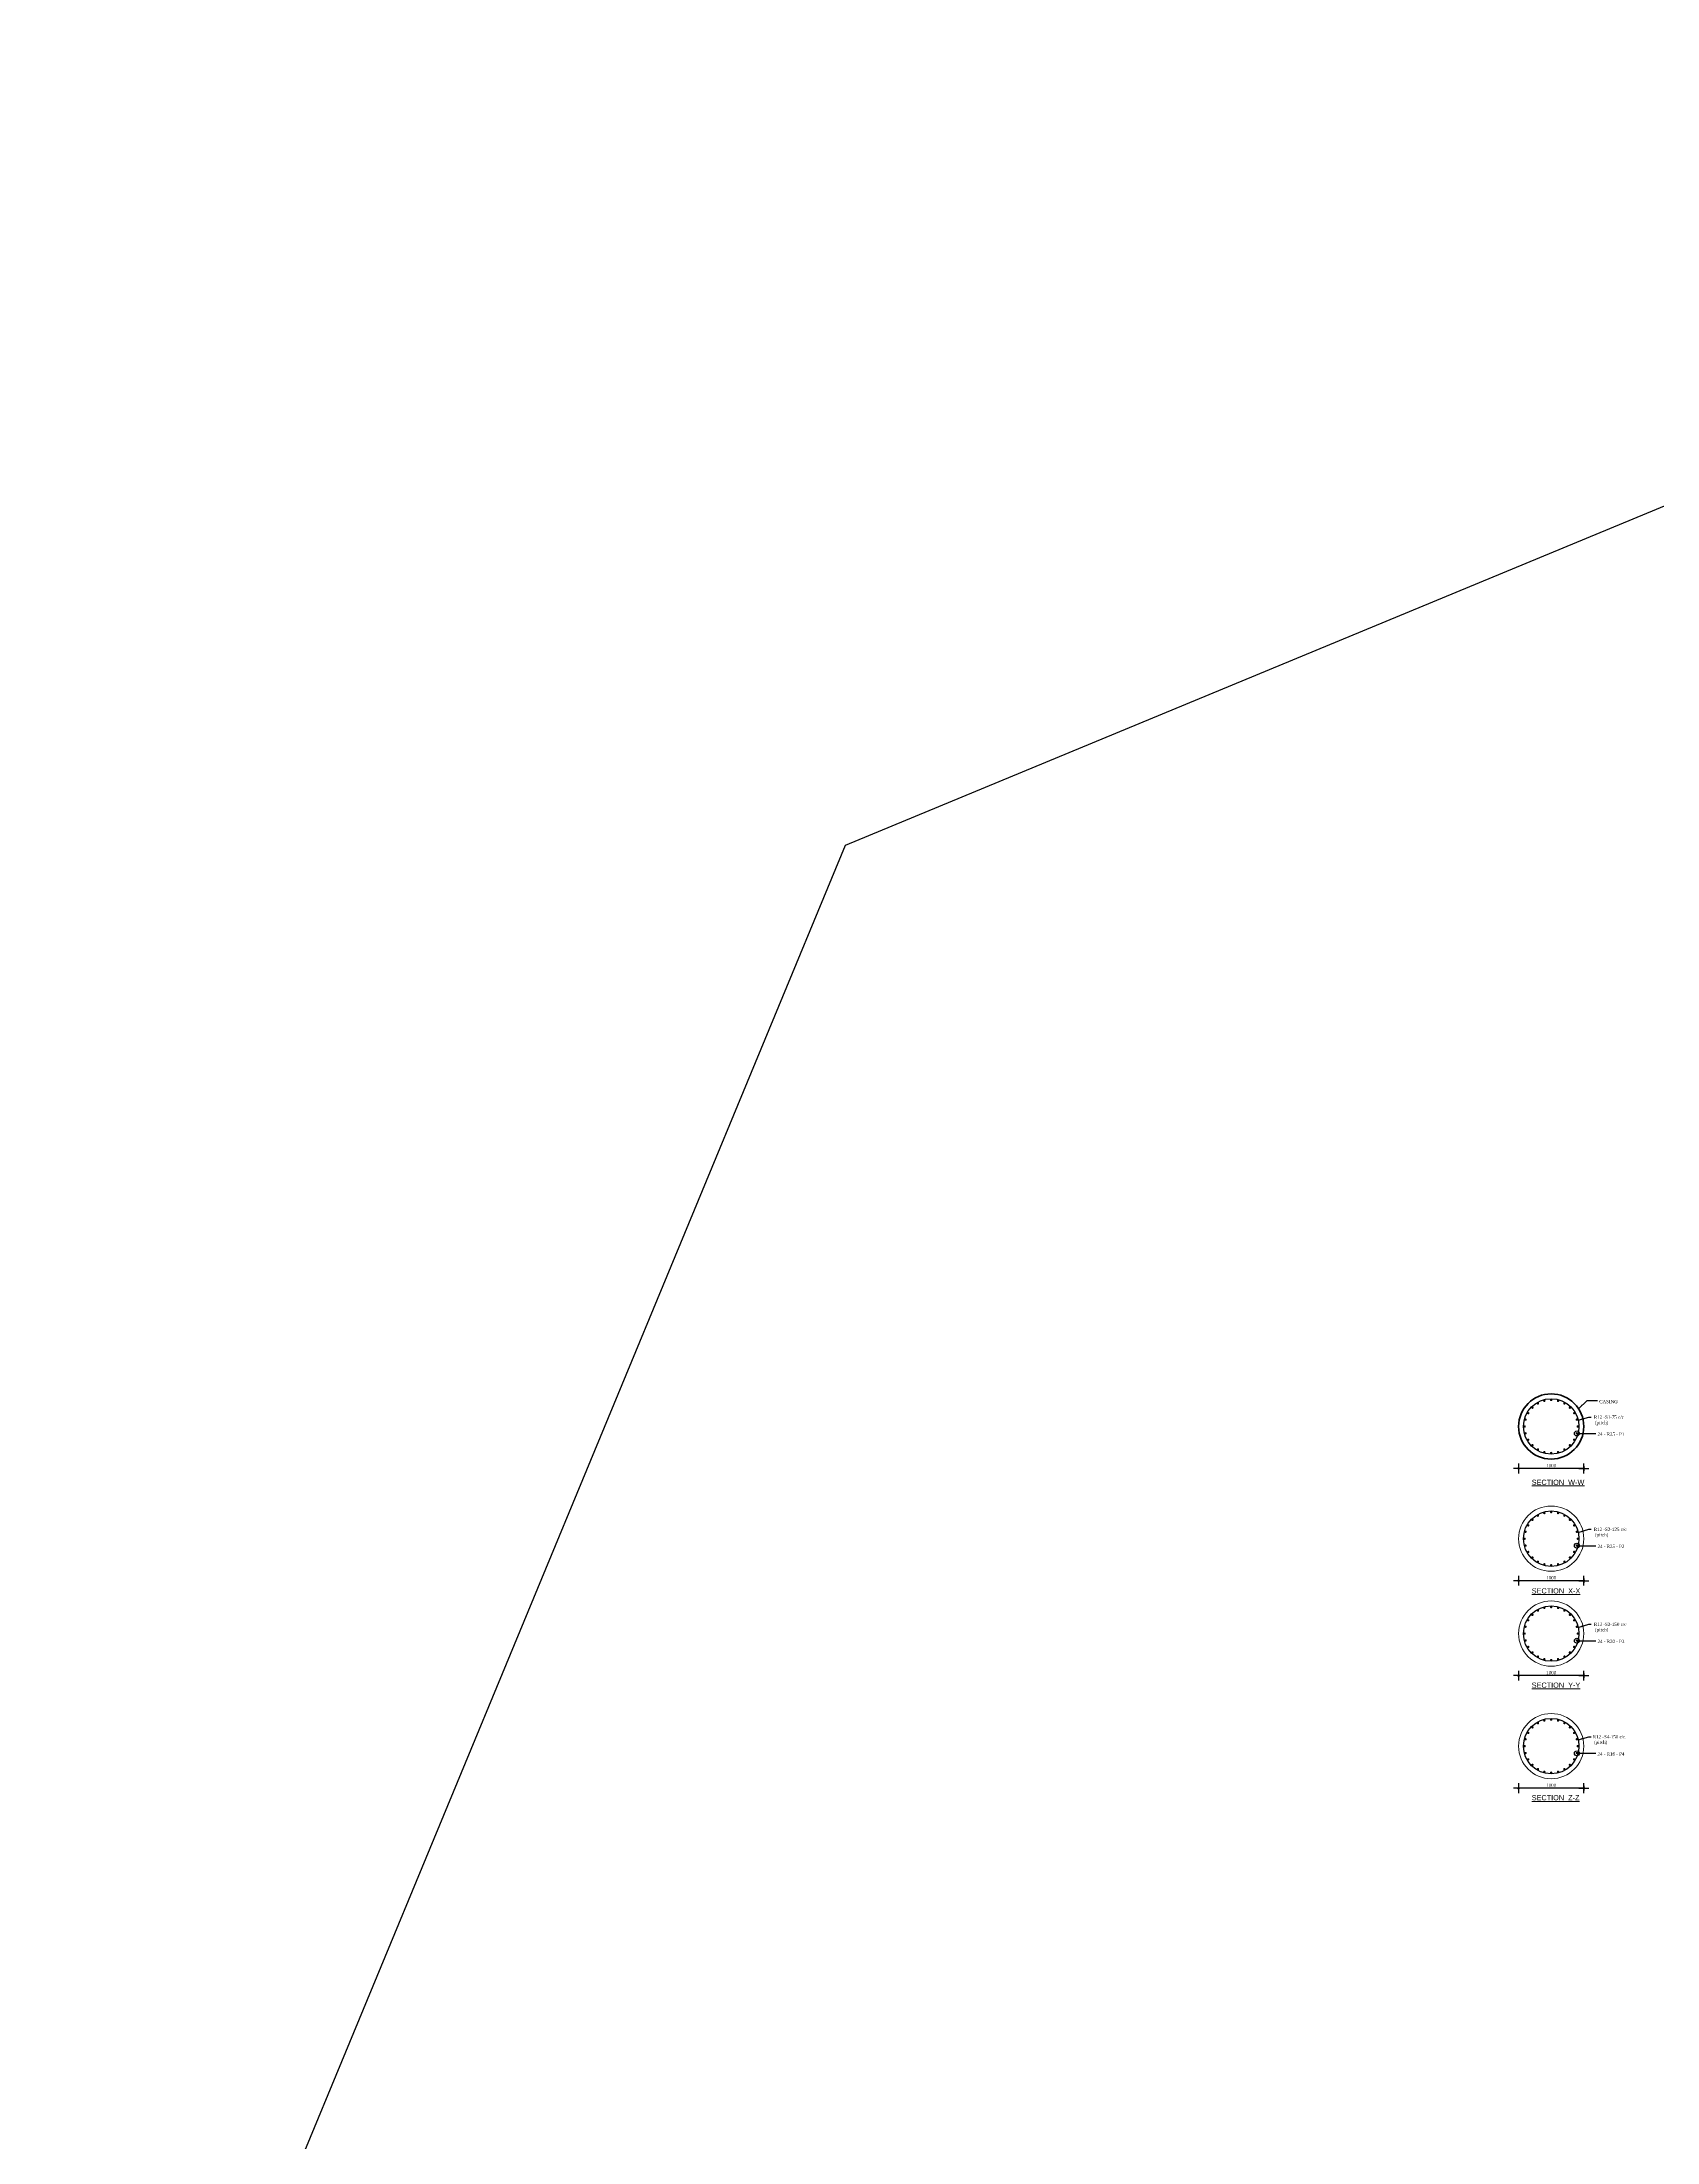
# Model space of a CAD drawing. Header units: millimetres. Extents: x -684453 to 35267, y -286696 to 273430.
# Drawn here: x -594310 to -569550, y 119671 to 151854 of the extents above; entities that cross this region are included whole.
import ezdxf

# ---------------------------------------------------------------- set-up
doc = ezdxf.new("R2010")
doc.units = ezdxf.units.MM
doc.header["$PDMODE"] = 2
doc.layers.get('Defpoints').update_dxf_attribs({"lineweight": 13})
for name, color, linetype, lineweight in [('dim', 4, 'Continuous', 25), ('L.L', 200, 'Continuous', 20), ('Pire Line', 11, 'Continuous', 25), ('Reinf.', 12, 'Continuous', 30), ('Rod', 12, 'Continuous', 30), ('Text', 7, 'Continuous', 15)]:
    doc.layers.add(name, color=color, linetype=linetype, lineweight=lineweight)
doc.styles.add('ROMANS', font='arial.ttf', dxfattribs={"height": 200})
doc.styles.get("Standard").update_dxf_attribs({"font": 'times.ttf'})
doc.linetypes.add('BATTING', pattern='A,0.00254,-2.54,[134,ltypeshp.shx,S=2.54,R=0,X=-2.54,Y=0],-5.08,[134,ltypeshp.shx,S=2.54,R=180,X=2.54,Y=0],-2.54', length=10.16254)
doc.dimstyles.new('ALTER', dxfattribs={"dimtxt": 110, "dimasz": 65, "dimexe": 95, "dimexo": 100, "dimgap": 30, "dimtad": 1, "dimdec": 0, "dimzin": 0, "dimdsep": 46, "dimtxsty": 'Standard', "dimblk": 'DOT', "dimcen": 35, "dimadec": 0, "dimazin": 0, "dimtfac": 1, "dimtdec": 0, "dimtofl": 0, "dimtmove": 0, "dimatfit": 3, "dimfxl": 1, "dimtolj": 1, "dimtzin": 0, "dimarcsym": 0})
doc.dimstyles.new('ISO-70', dxfattribs={"dimscale": 0, "dimtxt": 70, "dimasz": 0.75, "dimexe": 35, "dimexo": 35, "dimgap": 20, "dimtad": 1, "dimdec": 0, "dimlfac": -1, "dimzin": 1, "dimdsep": 46, "dimtxsty": 'Standard', "dimblk": 'DIM', "dimcen": 60, "dimclrd": 256, "dimclre": 256, "dimclrt": 256, "dimadec": 0, "dimazin": 0, "dimtfac": 1, "dimtdec": 0, "dimtix": 1, "dimtofl": 0, "dimtmove": 0, "dimatfit": 3, "dimldrblk": 'DOT', "dimfxl": 35, "dimfxlon": 1, "dimtolj": 1, "dimlwd": -1, "dimarcsym": 0})

# ---------------------------------------------------------------- blocks, each defined once
blk = doc.blocks.new('_Dot')
at = {"color": 0, "linetype": 'ByBlock', "lineweight": -2}
blk.add_line((-0.5, 0), (-1, 0), dxfattribs=at)
at = {"color": 0, "linetype": 'ByBlock', "const_width": 0.5}
blk.add_lwpolyline([(-0.25, 0, 1), (0.25, 0, 1)], format="xyb", close=True, dxfattribs=at)
blk = doc.blocks.new('DIM')
at = {"layer": 'dim'}
for p, q in [((-101, 0), (101, 0)), ((0, -101), (0, 101))]:
    blk.add_line(p, q, dxfattribs=at)
at = {"layer": 'dim', "const_width": 25.4}
blk.add_lwpolyline([(-13, 0, 1), (13, 0, 1)], format="xyb", close=True, dxfattribs=at)
blk = doc.blocks.new('*D475')
at = {"layer": 'Defpoints', "color": 0, "ltscale": 30, "transparency": 16777216}
for p in [(-571672, 128917), (-570672, 128917), (-571672, 128273)]:
    blk.add_point(p, dxfattribs=at)
at = {"layer": 'dim', "lineweight": -2, "ltscale": 30, "transparency": 16777216}
for p, q in [((-571672, 128308), (-571672, 128238)), ((-570672, 128308), (-570672, 128238))]:
    blk.add_line(p, q, dxfattribs=at)
at = {"layer": 'dim', "ltscale": 30, "transparency": 16777216}
blk.add_line((-570673, 128273), (-571671, 128273), dxfattribs=at)
at = {"layer": 'dim', "ltscale": 30, "transparency": 16777216, "xscale": 0.75, "yscale": 0.75, "zscale": 0.75, "rotation": 180}
blk.add_blockref('DIM', (-571672, 128273), dxfattribs=at)
at = {"layer": 'dim', "ltscale": 30, "transparency": 16777216, "xscale": 0.75, "yscale": 0.75, "zscale": 0.75}
blk.add_blockref('DIM', (-570672, 128273), dxfattribs=at)
at = {"layer": 'dim', "ltscale": 30, "transparency": 16777216, "insert": (-571172, 128318), "char_height": 50, "attachment_point": 5}
blk.add_mtext('\\A1;1000', dxfattribs=at)
blk = doc.blocks.new('*U438')
at = {"layer": 'Reinf.', "ltscale": 30, "const_width": 18}
blk.add_lwpolyline([(-1, 9, 1), (1, -9, 1)], format="xyb", close=True, dxfattribs=at)
blk = doc.blocks.new('*U439')
at = {"color": 0, "linetype": 'ByBlock', "lineweight": -2, "transparency": 16777216}
for p, rotation in [((-301275, 128801), 240), ((-301211, 128885), 225), ((-301126, 128950), 209.9999999999999), ((-301028, 128990), 194.9999999999999), ((-300923, 129004), 180), ((-300818, 128990), 165), ((-300720, 128950), 150), ((-300636, 128885), 135), ((-300571, 128801), 120), ((-301330, 128597), 270), ((-301316, 128703), 255), ((-301316, 128492), 285), ((-301275, 128394), 299.9999999999999), ((-300571, 128394), 59.99999999999997), ((-300530, 128703), 105), ((-300530, 128492), 75.00000000000001), ((-300516, 128597), 90), ((-301211, 128310), 315.0000000000001), ((-301126, 128245), 330.0000000000001), ((-301028, 128205), 345), ((-300818, 128205), 14.99999999999997), ((-300720, 128245), 30), ((-300636, 128310), 44.99999999999999)]:
    blk.add_blockref('*U438', p, dxfattribs=dict(at, rotation=rotation))
blk.add_blockref('*U438', (-300923, 128191), dxfattribs=at)
blk = doc.blocks.new('*D495')
at = {"layer": 'Defpoints', "color": 0, "ltscale": 30, "transparency": 16777216}
for p in [(-571672, 127462), (-570672, 127462), (-571672, 126818)]:
    blk.add_point(p, dxfattribs=at)
at = {"layer": 'dim', "lineweight": -2, "ltscale": 30, "transparency": 16777216}
for p, q in [((-571672, 126853), (-571672, 126783)), ((-570672, 126853), (-570672, 126783))]:
    blk.add_line(p, q, dxfattribs=at)
at = {"layer": 'dim', "ltscale": 30, "transparency": 16777216}
blk.add_line((-570673, 126818), (-571671, 126818), dxfattribs=at)
at = {"layer": 'dim', "ltscale": 30, "transparency": 16777216, "xscale": 0.75, "yscale": 0.75, "zscale": 0.75, "rotation": 180}
blk.add_blockref('DIM', (-571672, 126818), dxfattribs=at)
at = {"layer": 'dim', "ltscale": 30, "transparency": 16777216, "xscale": 0.75, "yscale": 0.75, "zscale": 0.75}
blk.add_blockref('DIM', (-570672, 126818), dxfattribs=at)
at = {"layer": 'dim', "ltscale": 30, "transparency": 16777216, "insert": (-571172, 126864), "char_height": 50, "attachment_point": 5}
blk.add_mtext('\\A1;1000', dxfattribs=at)
blk = doc.blocks.new('*U440')
at = {"layer": 'Reinf.', "ltscale": 30, "const_width": 18}
blk.add_lwpolyline([(-1, 9, 1), (1, -9, 1)], format="xyb", close=True, dxfattribs=at)
blk = doc.blocks.new('*U441')
at = {"color": 0, "linetype": 'ByBlock', "lineweight": -2, "transparency": 16777216}
for p, rotation in [((-301275, 128801), 240), ((-301211, 128885), 225), ((-301126, 128950), 209.9999999999999), ((-301028, 128990), 194.9999999999999), ((-300923, 129004), 180), ((-300818, 128990), 165), ((-300720, 128950), 150), ((-300636, 128885), 135), ((-300571, 128801), 120), ((-301330, 128597), 270), ((-301316, 128703), 255), ((-301316, 128492), 285), ((-301275, 128394), 299.9999999999999), ((-300571, 128394), 59.99999999999997), ((-300530, 128703), 105), ((-300530, 128492), 75.00000000000001), ((-300516, 128597), 90), ((-301211, 128310), 315.0000000000001), ((-301126, 128245), 330.0000000000001), ((-301028, 128205), 345), ((-300818, 128205), 14.99999999999997), ((-300720, 128245), 30), ((-300636, 128310), 44.99999999999999)]:
    blk.add_blockref('*U440', p, dxfattribs=dict(at, rotation=rotation))
blk.add_blockref('*U440', (-300923, 128191), dxfattribs=at)
blk = doc.blocks.new('*D498')
at = {"layer": 'Defpoints', "color": 0, "ltscale": 30, "transparency": 16777216}
for p in [(-571672, 130637), (-570672, 130637), (-571672, 129993)]:
    blk.add_point(p, dxfattribs=at)
at = {"layer": 'dim', "lineweight": -2, "ltscale": 30, "transparency": 16777216}
for p, q in [((-571672, 130028), (-571672, 129958)), ((-570672, 130028), (-570672, 129958))]:
    blk.add_line(p, q, dxfattribs=at)
at = {"layer": 'dim', "ltscale": 30, "transparency": 16777216}
blk.add_line((-570673, 129993), (-571671, 129993), dxfattribs=at)
at = {"layer": 'dim', "ltscale": 30, "transparency": 16777216, "xscale": 0.75, "yscale": 0.75, "zscale": 0.75, "rotation": 180}
blk.add_blockref('DIM', (-571672, 129993), dxfattribs=at)
at = {"layer": 'dim', "ltscale": 30, "transparency": 16777216, "xscale": 0.75, "yscale": 0.75, "zscale": 0.75}
blk.add_blockref('DIM', (-570672, 129993), dxfattribs=at)
at = {"layer": 'dim', "ltscale": 30, "transparency": 16777216, "insert": (-571172, 130038), "char_height": 50, "attachment_point": 5}
blk.add_mtext('\\A1;1000', dxfattribs=at)
blk = doc.blocks.new('*U442')
at = {"layer": 'Reinf.', "ltscale": 30, "const_width": 18}
blk.add_lwpolyline([(-1, 9, 1), (1, -9, 1)], format="xyb", close=True, dxfattribs=at)
blk = doc.blocks.new('*U443')
at = {"color": 0, "linetype": 'ByBlock', "lineweight": -2, "transparency": 16777216}
for p, rotation in [((-301275, 128801), 240), ((-301211, 128885), 225), ((-301126, 128950), 209.9999999999999), ((-301028, 128990), 194.9999999999999), ((-300923, 129004), 180), ((-300818, 128990), 165), ((-300720, 128950), 150), ((-300636, 128885), 135), ((-300571, 128801), 120), ((-301330, 128597), 270), ((-301316, 128703), 255), ((-301316, 128492), 285), ((-301275, 128394), 299.9999999999999), ((-300571, 128394), 59.99999999999997), ((-300530, 128703), 105), ((-300530, 128492), 75.00000000000001), ((-300516, 128597), 90), ((-301211, 128310), 315.0000000000001), ((-301126, 128245), 330.0000000000001), ((-301028, 128205), 345), ((-300818, 128205), 14.99999999999997), ((-300720, 128245), 30), ((-300636, 128310), 44.99999999999999)]:
    blk.add_blockref('*U442', p, dxfattribs=dict(at, rotation=rotation))
blk.add_blockref('*U442', (-300923, 128191), dxfattribs=at)
blk = doc.blocks.new('*D542')
at = {"layer": 'Defpoints', "color": 0, "ltscale": 30, "transparency": 16777216}
for p in [(-571672, 125738), (-570672, 125738), (-571672, 125093)]:
    blk.add_point(p, dxfattribs=at)
at = {"layer": 'dim', "lineweight": -2, "ltscale": 30, "transparency": 16777216}
for p, q in [((-571672, 125128), (-571672, 125058)), ((-570672, 125128), (-570672, 125058))]:
    blk.add_line(p, q, dxfattribs=at)
at = {"layer": 'dim', "ltscale": 30, "transparency": 16777216}
blk.add_line((-570673, 125093), (-571671, 125093), dxfattribs=at)
at = {"layer": 'dim', "ltscale": 30, "transparency": 16777216, "xscale": 0.75, "yscale": 0.75, "zscale": 0.75, "rotation": 180}
blk.add_blockref('DIM', (-571672, 125093), dxfattribs=at)
at = {"layer": 'dim', "ltscale": 30, "transparency": 16777216, "xscale": 0.75, "yscale": 0.75, "zscale": 0.75}
blk.add_blockref('DIM', (-570672, 125093), dxfattribs=at)
at = {"layer": 'dim', "ltscale": 30, "transparency": 16777216, "insert": (-571172, 125139), "char_height": 50, "attachment_point": 5}
blk.add_mtext('\\A1;1000', dxfattribs=at)
blk = doc.blocks.new('*U446')
at = {"layer": 'Reinf.', "ltscale": 30, "const_width": 18}
blk.add_lwpolyline([(-1, 9, 1), (1, -9, 1)], format="xyb", close=True, dxfattribs=at)
blk = doc.blocks.new('*U447')
at = {"color": 0, "linetype": 'ByBlock', "lineweight": -2, "transparency": 16777216}
for p, rotation in [((-301275, 128801), 240), ((-301211, 128885), 225), ((-301126, 128950), 209.9999999999999), ((-301028, 128990), 194.9999999999999), ((-300923, 129004), 180), ((-300818, 128990), 165), ((-300720, 128950), 150), ((-300636, 128885), 135), ((-300571, 128801), 120), ((-301330, 128597), 270), ((-301316, 128703), 255), ((-301316, 128492), 285), ((-301275, 128394), 299.9999999999999), ((-300571, 128394), 59.99999999999997), ((-300530, 128703), 105), ((-300530, 128492), 75.00000000000001), ((-300516, 128597), 90), ((-301211, 128310), 315.0000000000001), ((-301126, 128245), 330.0000000000001), ((-301028, 128205), 345), ((-300818, 128205), 14.99999999999997), ((-300720, 128245), 30), ((-300636, 128310), 44.99999999999999)]:
    blk.add_blockref('*U446', p, dxfattribs=dict(at, rotation=rotation))
blk.add_blockref('*U446', (-300923, 128191), dxfattribs=at)

msp = doc.modelspace()

# ---------------------------------------------------------------- linework, layer by layer
at = {"layer": 'L.L', "ltscale": 5}
for centre in [(-571172.1, 128917.1), (-571172.1, 127462.4), (-571172.1, 125737.7)]:
    msp.add_circle(centre, 500, dxfattribs=at)
at = {"layer": 'Pire Line', "color": 2, "linetype": 'BATTING', "ltscale": 150}
msp.add_lwpolyline([(-510224.1, 109811.3), (-522538.2, 139540.2), (-552267.1, 151854.3), (-581996.1, 139540.2), (-594310.2, 109811.3), (-581996.1, 80082.4), (-552267.1, 67768.2), (-522538.2, 80082.4)], close=True, dxfattribs=at)
at = {"layer": 'Pire Line', "lineweight": 100, "ltscale": 3}
msp.add_circle((-571172.1, 130636.9), 500, dxfattribs=at)
at = {"layer": 'Rod', "ltscale": 0.1}
for centre in [(-571172.1, 130636.9), (-571172.1, 128917.1), (-571172.1, 127462.4), (-571172.1, 125737.7)]:
    msp.add_circle(centre, 425, dxfattribs=at)

# ---------------------------------------------------------------- block references
for name, p in [('*U443', (-270249.1, 2039.5)), ('*U439', (-270249.1, 319.7)), ('*U441', (-270249.1, -1135)), ('*U447', (-270249.1, -2859.7))]:
    msp.add_blockref(name, p)

# ---------------------------------------------------------------- texts
at = {"layer": 'Text', "ltscale": 30}
msp.add_text('CASING', height=50, dxfattribs=at).set_placement((-570435.8, 130992.9))
at = {"layer": 'Text', "ltscale": 30, "char_height": 50, "attachment_point": 1}
for s, insert, width in [('R12 -S1-75 c/c\\P (pitch)', (-570518.7, 130805.2), 908.973), ('24 - R25 - P1', (-570461.3, 130544.8), 7399.401), ('R12 -S2-125 c/c\\P (pitch)', (-570518.7, 129085.4), 908.973), ('24 - R25 - P2', (-570461.3, 128824.1), 511.153), ('R12 -S3-150 c/c\\P (pitch)', (-570518.7, 127630.8), 908.973), ('24 - R20 - P3', (-570461.3, 127367.8), 549.458), ('R12 -S4-150 c/c\\P (pitch)', (-570535.3, 125906), 908.973), ('24 - R16 - P4', (-570461.3, 125643.1), 549.458)]:
    msp.add_mtext(s, dxfattribs=dict(at, insert=insert, width=width))
at = {"layer": 'Text', "char_height": 80, "attachment_point": 1, "style": 'ROMANS'}
for s, insert, width in [('{\\LSECTION  W-W}', (-571470.7, 129821.1), 1503.268), ('{\\LSECTION  X-X}', (-571470.7, 128157.4), 1503.268), ('{\\LSECTION  Y-Y}', (-571470.7, 126712.1), 974.278), ('{\\LSECTION  Z-Z}', (-571470.7, 124987.4), 974.278)]:
    msp.add_mtext(s, dxfattribs=dict(at, insert=insert, width=width))

# ---------------------------------------------------------------- dimensions: what is measured, and where the dimension line sits
at = {"layer": 'dim', "ltscale": 30}
for base, p1, p2, picture, middle in [((-571672.1, 129992.6), (-570672.1, 130636.9), (-571672.1, 130636.9), '*D498', (-571172.1, 130038)), ((-571672.1, 128272.8), (-570672.1, 128917.1), (-571672.1, 128917.1), '*D475', (-571172.1, 128318.3)), ((-571672.1, 126818.1), (-570672.1, 127462.4), (-571672.1, 127462.4), '*D495', (-571172.1, 126863.6)), ((-571672.1, 125093.4), (-570672.1, 125737.7), (-571672.1, 125737.7), '*D542', (-571172.1, 125138.8))]:
    dim = msp.add_linear_dim(base=base, p1=p1, p2=p2, dimstyle='ISO-70', override={"dimscale": 1, "dimtxt": 50}, dxfattribs=at)
    dim.commit()
    dim.dimension.update_dxf_attribs({"geometry": picture, "text_midpoint": middle})

# ---------------------------------------------------------------- leaders
for points, override in [([(-570754.3, 130909.5), (-570622.7, 131034.6), (-570461.5, 131034.6)], {"dimasz": 75, "dimtad": 0}), ([(-570759.6, 130731), (-570594.7, 130781.2), (-570561.6, 130781.2)], {"dimasz": 75, "dimtad": 0}), ([(-570778.6, 130530), (-570488.8, 130530)], {"dimasz": 75, "dimtad": 0, "dimldrblk": 'DotBlank'}), ([(-570759.6, 129011.2), (-570594.7, 129061.4), (-570561.6, 129061.4)], {"dimasz": 75, "dimtad": 0}), ([(-570778.6, 128809.3), (-570488.8, 128809.3)], {"dimasz": 75, "dimtad": 0, "dimldrblk": 'DotBlank'}), ([(-570759.6, 127556.5), (-570594.7, 127606.7), (-570561.6, 127606.7)], {"dimasz": 75, "dimtad": 0}), ([(-570778.6, 127353), (-570488.8, 127353)], {"dimasz": 75, "dimtad": 0, "dimldrblk": 'DotBlank'}), ([(-570759.6, 125831.8), (-570594.7, 125882), (-570561.6, 125882)], {"dimasz": 75, "dimtad": 0}), ([(-570778.6, 125628.3), (-570488.8, 125628.3)], {"dimasz": 75, "dimtad": 0, "dimldrblk": 'DotBlank'})]:
    msp.add_leader(points, dimstyle='ALTER', override=override, dxfattribs=at)

doc.saveas('drawing.dxf')
